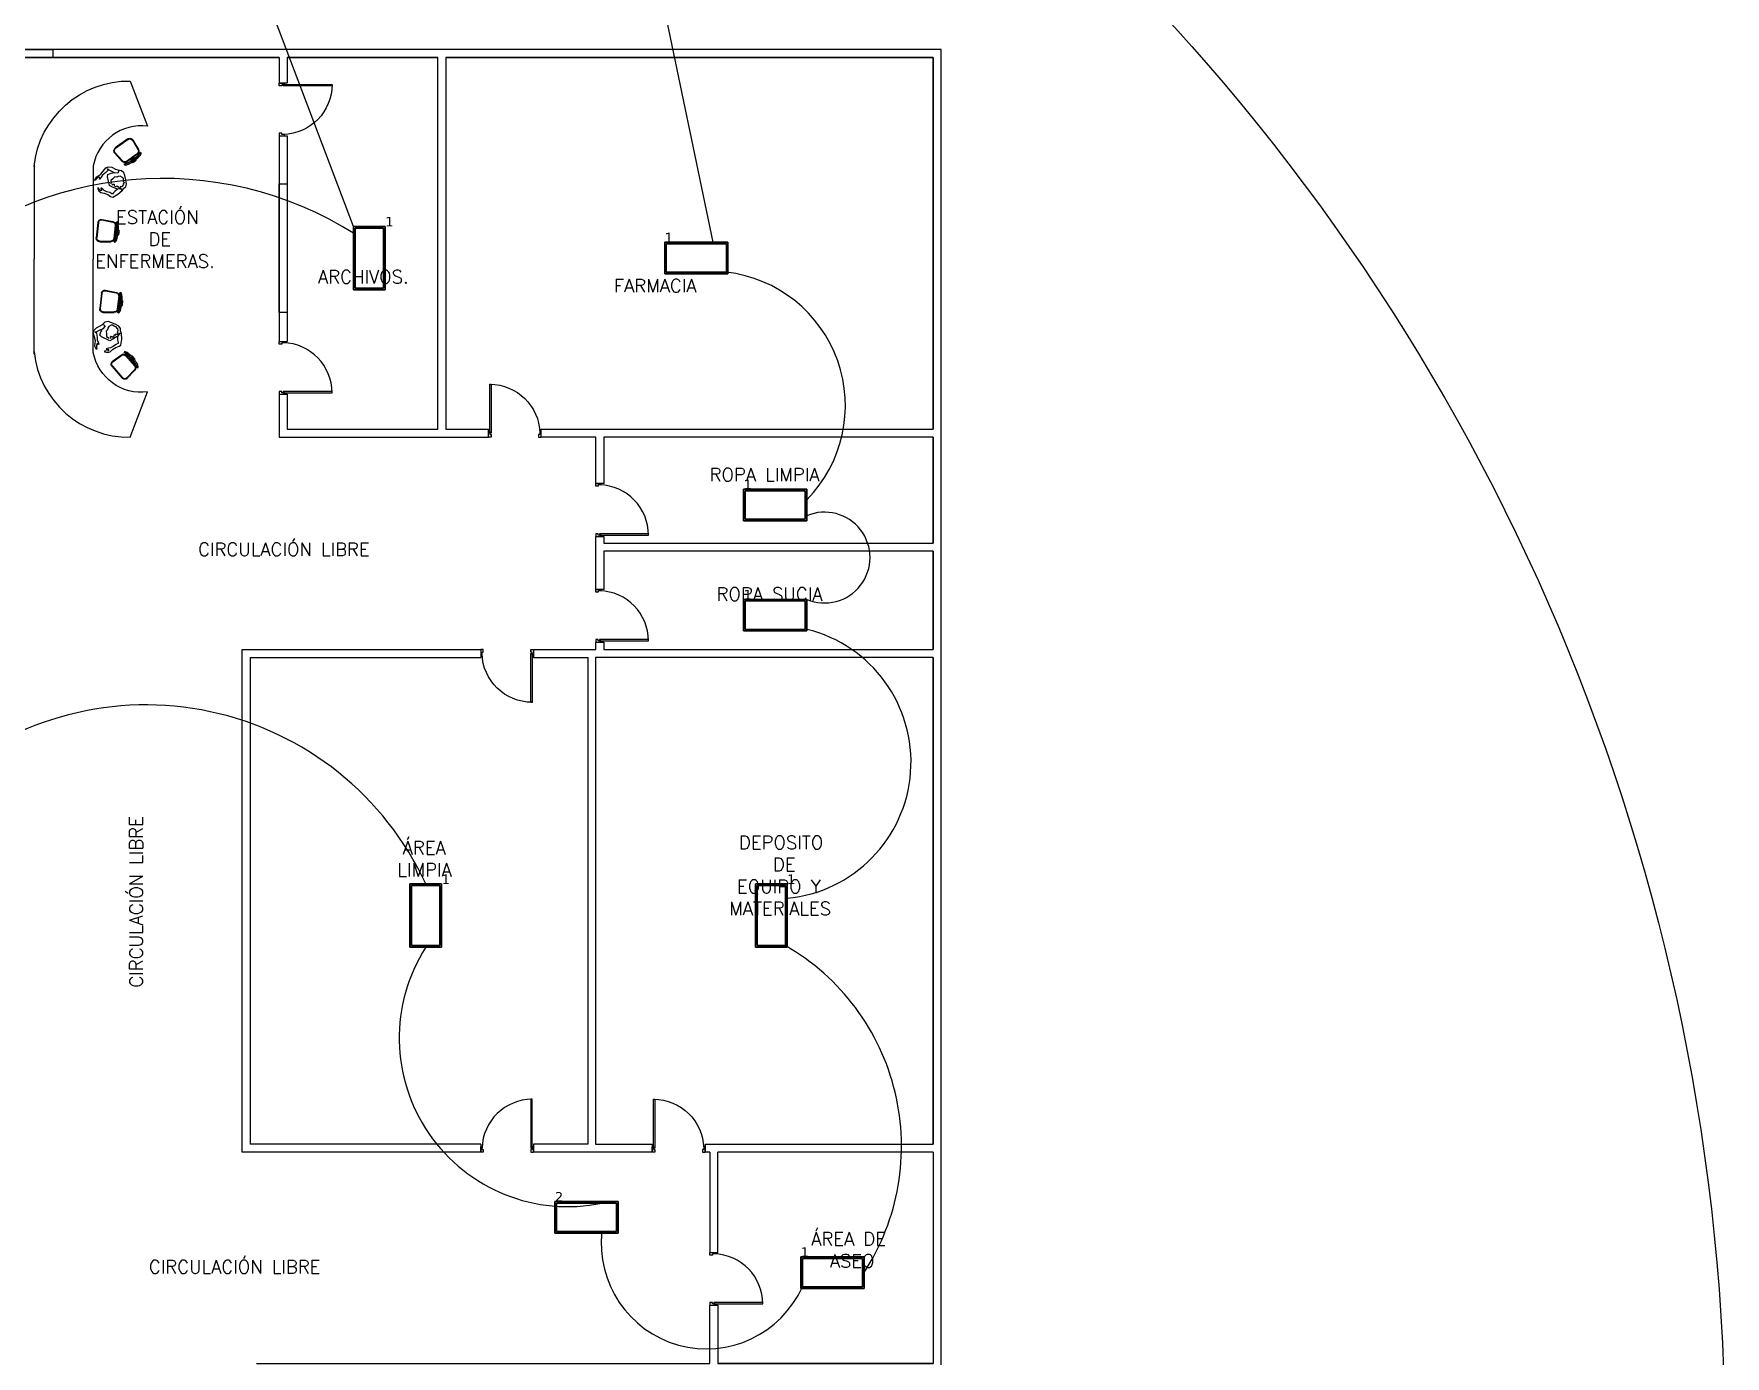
# Model space of a CAD drawing. Header units: metres. Extents: x -24 to 527, y -154 to 95.
# Drawn here: x 76.77 to 108.77, y 31.73 to 56.74 of the extents above; entities that cross this region are included whole.
import ezdxf

# ---------------------------------------------------------------- set-up
doc = ezdxf.new("R2010")
doc.units = ezdxf.units.M
doc.header["$MEASUREMENT"] = 0
for name, color, linetype in [('AN-TEXTO', 3, 'Continuous'), ('AR-MOBILIRIO', 1, 'Continuous'), ('AR-MUROS', 6, 'Continuous'), ('AR-PUERTAS', 2, 'Continuous'), ('AR-VENTANAS', 2, 'Continuous'), ('MOBILIARIO', 42, 'Continuous')]:
    doc.layers.add(name, color=color, linetype=linetype)
doc.styles.add('REGULAR-2.5', font='romans.shx', dxfattribs={"height": 2.5})
doc.styles.add('TableTextStyle', font='')
doc.styles.get('TableTextStyle').set_extended_font_data('VERDANA.TTF')

# ---------------------------------------------------------------- blocks, each defined once
blk = doc.blocks.new('AR-ESTACION DE ENFERMERAS')
at = {"layer": 'AR-MOBILIRIO'}
for p, q in [((-1.792, 3.363), (-1.792, 1.567)), ((-0.584, 2.259), (-0.616, 1.969)), ((-0.575, 2.257), (-0.606, 1.968)), ((-0.508, 2.307), (-0.304, 2.266)), ((-0.506, 2.317), (-0.302, 2.276)), ((-0.258, 2.205), (-0.286, 1.956)), ((-0.248, 2.203), (-0.276, 1.955)), ((-0.234, 2.041), (-0.266, 2.044)), ((-0.235, 2.036), (-0.266, 2.039)), ((-0.253, 2.118), (-0.262, 2.039)), ((-0.229, 2.075), (-0.262, 2.079)), ((-0.226, 2.115), (-0.258, 2.119)), ((-0.226, 2.11), (-0.258, 2.114)), ((-0.248, 2.118), (-0.257, 2.038)), ((-0.243, 2.117), (-0.252, 2.038)), ((-0.238, 2.117), (-0.247, 2.037)), ((-0.233, 2.116), (-0.242, 2.037)), ((-0.228, 2.116), (-0.237, 2.036)), ((-0.551, 1.905), (-0.343, 1.905)), ((-0.551, 1.895), (-0.343, 1.895)), ((-1.792, -0.23), (-1.792, 1.566)), ((-0.44, 0.968), (-0.236, 0.927)), ((-0.438, 0.977), (-0.235, 0.937)), ((-0.517, 0.919), (-0.549, 0.63)), ((-0.507, 0.918), (-0.539, 0.629)), ((-0.191, 0.865), (-0.218, 0.616)), ((-0.181, 0.864), (-0.208, 0.615)), ((-0.167, 0.697), (-0.199, 0.7)), ((-0.166, 0.702), (-0.198, 0.705)), ((-0.185, 0.779), (-0.194, 0.7)), ((-0.161, 0.736), (-0.194, 0.74)), ((-0.158, 0.771), (-0.191, 0.775)), ((-0.158, 0.776), (-0.19, 0.78)), ((-0.18, 0.779), (-0.189, 0.699)), ((-0.175, 0.778), (-0.184, 0.698)), ((-0.17, 0.777), (-0.179, 0.698)), ((-0.165, 0.777), (-0.174, 0.697)), ((-0.16, 0.776), (-0.169, 0.697)), ((-0.483, 0.566), (-0.275, 0.566)), ((-0.483, 0.556), (-0.275, 0.556)), ((-0.307, -0.367), (-0.138, -0.245)), ((-0.301, -0.375), (-0.132, -0.254)), ((-0.056, -0.262), (0.108, -0.451)), ((-0.048, -0.255), (0.115, -0.445)), ((0.032, -0.299), (0.007, -0.32)), ((0.035, -0.302), (0.011, -0.323)), ((0.011, -0.316), (0.063, -0.377)), ((0.015, -0.313), (0.067, -0.374)), ((0.019, -0.31), (0.071, -0.37)), ((0.022, -0.307), (0.075, -0.367)), ((0.026, -0.303), (0.078, -0.364)), ((0.03, -0.3), (0.082, -0.361)), ((-0.317, -0.464), (-0.126, -0.684)), ((-0.31, -0.458), (-0.119, -0.678)), ((-0.035, -0.68), (0.106, -0.527)), ((-0.028, -0.687), (0.113, -0.534)), ((0.059, -0.328), (0.034, -0.35)), ((0.081, -0.355), (0.056, -0.376)), ((0.084, -0.359), (0.06, -0.38))]:
    blk.add_line(p, q, dxfattribs=at)
at = {"layer": 'AR-MOBILIRIO', "linetype": 'ByBlock'}
for p, q in [((-0.539, 0.304), (-0.499, 0.332)), ((-0.453, 0.374), (-0.499, 0.332)), ((-0.499, 0.332), (-0.467, 0.322)), ((-0.467, 0.322), (-0.454, 0.293)), ((-0.39, 0.387), (-0.453, 0.374)), ((-0.34, 0.369), (-0.39, 0.387)), ((-0.261, 0.333), (-0.34, 0.369)), ((-0.186, 0.298), (-0.261, 0.333)), ((-0.672, 0.172), (-0.662, 0.218)), ((-0.652, 0.09), (-0.672, 0.172)), ((-0.662, 0.218), (-0.609, 0.269)), ((-0.632, 0.021), (-0.652, 0.09)), ((-0.642, 0.191), (-0.61, 0.17)), ((-0.637, -0.018), (-0.632, 0.021)), ((-0.612, 0.191), (-0.63, 0.185)), ((-0.559, 0.213), (-0.612, 0.191)), ((-0.61, 0.17), (-0.602, 0.118)), ((-0.609, 0.269), (-0.539, 0.304)), ((-0.602, 0.118), (-0.598, 0.08)), ((-0.598, 0.08), (-0.597, 0.04)), ((-0.597, 0.04), (-0.581, -0.004)), ((-0.494, 0.247), (-0.559, 0.213)), ((-0.546, 0.126), (-0.532, 0.191)), ((-0.515, 0.095), (-0.546, 0.126)), ((-0.532, 0.191), (-0.499, 0.25)), ((-0.361, 0.023), (-0.515, 0.095)), ((-0.454, 0.293), (-0.494, 0.247)), ((-0.405, 0.23), (-0.431, 0.203)), ((-0.431, 0.203), (-0.422, 0.15)), ((-0.422, 0.15), (-0.424, 0.105)), ((-0.424, 0.105), (-0.393, 0.085)), ((-0.399, 0.259), (-0.405, 0.23)), ((-0.378, 0.293), (-0.399, 0.259)), ((-0.393, 0.085), (-0.372, 0.064)), ((-0.336, 0.314), (-0.378, 0.293)), ((-0.315, 0.048), (-0.361, 0.023)), ((-0.345, 0.093), (-0.332, 0.111)), ((-0.342, 0.066), (-0.345, 0.093)), ((-0.308, 0.319), (-0.336, 0.314)), ((-0.332, 0.111), (-0.305, 0.09)), ((-0.218, 0.103), (-0.315, 0.048)), ((-0.279, 0.296), (-0.308, 0.319)), ((-0.305, 0.09), (-0.279, 0.108)), ((-0.259, 0.282), (-0.279, 0.296)), ((-0.279, 0.108), (-0.274, 0.131)), ((-0.274, 0.131), (-0.246, 0.132)), ((-0.232, 0.285), (-0.259, 0.282)), ((-0.246, 0.132), (-0.245, 0.15)), ((-0.245, 0.15), (-0.215, 0.138)), ((-0.224, 0.256), (-0.232, 0.285)), ((-0.21, 0.253), (-0.224, 0.256)), ((-0.221, 0.189), (-0.204, 0.206)), ((-0.202, 0.173), (-0.221, 0.189)), ((-0.215, 0.138), (-0.202, 0.173)), ((-0.177, 0.16), (-0.215, 0.104)), ((-0.215, 0.104), (-0.212, 0.039)), ((-0.212, 0.039), (-0.204, -0.009)), ((-0.204, 0.206), (-0.21, 0.253)), ((-0.159, 0.255), (-0.186, 0.298)), ((-0.14, 0.157), (-0.177, 0.16)), ((-0.156, 0.209), (-0.159, 0.255)), ((-0.138, 0.158), (-0.156, 0.209)), ((-0.151, -0.059), (-0.134, 0.052)), ((-0.134, 0.052), (-0.14, 0.157)), ((-0.641, -0.082), (-0.637, -0.018)), ((-0.61, -0.141), (-0.641, -0.082)), ((-0.605, -0.034), (-0.614, -0.07)), ((-0.614, -0.07), (-0.609, -0.106)), ((-0.605, -0.119), (-0.61, -0.141)), ((-0.609, -0.106), (-0.605, -0.119)), ((-0.591, -0.033), (-0.605, -0.034)), ((-0.571, -0.055), (-0.591, -0.033)), ((-0.581, -0.004), (-0.565, -0.044)), ((-0.565, -0.044), (-0.571, -0.055)), ((-0.44, -0.172), (-0.457, -0.176)), ((-0.457, -0.176), (-0.457, -0.186)), ((-0.457, -0.186), (-0.403, -0.199)), ((-0.397, -0.174), (-0.44, -0.172)), ((-0.386, -0.119), (-0.427, -0.13)), ((-0.427, -0.13), (-0.426, -0.136)), ((-0.426, -0.136), (-0.387, -0.146)), ((-0.403, -0.199), (-0.354, -0.185)), ((-0.38, -0.153), (-0.397, -0.174)), ((-0.387, -0.146), (-0.38, -0.153)), ((-0.347, -0.113), (-0.386, -0.119)), ((-0.354, -0.185), (-0.308, -0.141)), ((-0.297, -0.089), (-0.347, -0.113)), ((-0.308, -0.141), (-0.247, -0.104)), ((-0.252, -0.053), (-0.297, -0.089)), ((-0.208, -0.033), (-0.252, -0.053)), ((-0.247, -0.104), (-0.185, -0.084)), ((-0.2, -0.03), (-0.208, -0.033)), ((-0.204, -0.009), (-0.2, -0.03)), ((-0.185, -0.084), (-0.151, -0.059))]:
    blk.add_line(p, q, dxfattribs=at)
at = {"layer": 'AR-MOBILIRIO'}
for points in [[(-1.792, 3.317, -0.388962), (0.028, 4.934), (0.354, 4.08, 0.39649), (-0.672, 3.332), (-0.671, 1.567)], [(-1.792, -0.184, 0.388962), (0.028, -1.801), (0.354, -0.947, -0.39649), (-0.672, -0.199), (-0.671, 1.566)]]:
    blk.add_lwpolyline(points, format="xyb", dxfattribs=at)
at = {"layer": 'AR-MOBILIRIO', "linetype": 'ByBlock'}
for points in [[(-0.626, 3.064), (-0.648, 3.054), (-0.619, 3.115), (-0.566, 3.15), (-0.531, 3.17), (-0.488, 3.228), (-0.436, 3.294), (-0.393, 3.313), (-0.32, 3.302), (-0.25, 3.267), (-0.204, 3.253), (-0.142, 3.242)], [(-0.204, 3.253), (-0.192, 3.221), (-0.208, 3.193), (-0.268, 3.197), (-0.335, 3.228), (-0.385, 3.257), (-0.4, 3.268), (-0.402, 3.281), (-0.399, 3.243), (-0.436, 3.205), (-0.464, 3.179), (-0.496, 3.154), (-0.521, 3.115), (-0.543, 3.078), (-0.556, 3.076), (-0.55, 3.105), (-0.559, 3.115), (-0.593, 3.101), (-0.619, 3.075), (-0.626, 3.064)], [(-0.216, 2.89), (-0.318, 2.934), (-0.366, 2.956), (-0.401, 3.122), (-0.396, 3.165), (-0.336, 3.194), (-0.269, 3.202)], [(-0.124, 2.86), (-0.094, 2.906), (-0.059, 2.935), (-0.041, 2.983), (-0.058, 3.064), (-0.078, 3.148), (-0.094, 3.199), (-0.142, 3.242)], [(-0.582, 2.911), (-0.591, 2.906), (-0.568, 2.855), (-0.527, 2.824), (-0.464, 2.815), (-0.398, 2.789), (-0.345, 2.751), (-0.304, 2.739), (-0.205, 2.793), (-0.126, 2.861), (-0.145, 2.892), (-0.214, 2.889)], [(-0.214, 2.889), (-0.263, 2.847), (-0.297, 2.812), (-0.311, 2.796), (-0.318, 2.8), (-0.36, 2.823), (-0.417, 2.837), (-0.466, 2.862), (-0.494, 2.89), (-0.527, 2.916), (-0.532, 2.911), (-0.516, 2.874), (-0.518, 2.864), (-0.545, 2.865), (-0.569, 2.9), (-0.582, 2.911)], [(-0.32, 2.966), (-0.301, 2.985), (-0.278, 2.986), (-0.279, 2.951), (-0.248, 2.942), (-0.227, 2.951), (-0.21, 2.93), (-0.194, 2.94), (-0.187, 2.909), (-0.15, 2.92), (-0.149, 2.945), (-0.126, 2.942), (-0.092, 2.975), (-0.098, 2.987), (-0.079, 3.012), (-0.098, 3.031), (-0.099, 3.056), (-0.098, 3.093), (-0.119, 3.112), (-0.162, 3.133), (-0.201, 3.129), (-0.228, 3.116), (-0.265, 3.121), (-0.302, 3.081), (-0.339, 3.055), (-0.336, 3.019), (-0.34, 2.99)]]:
    blk.add_lwpolyline(points, dxfattribs=at)
at = {"layer": 'AR-MOBILIRIO'}
for centre, radius, start, end in [((-0.871, 2.148), 0.646, 336.7176, 10.5405), ((-0.206, 2.055), 0.0305, 272.5051, 304.8395), ((-0.202, 2.089), 0.0305, 42.2784, 74.6625), ((-0.804, 0.809), 0.646, 336.7176, 10.5405), ((-0.138, 0.716), 0.0305, 272.5051, 304.8395), ((-0.134, 0.75), 0.0305, 42.2784, 74.6625), ((-0.431, -0.75), 0.646, 23.8876, 57.7104), ((0.067, -0.299), 0.0305, 89.4483, 121.8325), ((0.089, -0.325), 0.0305, 319.675, 352.0095)]:
    blk.add_arc(centre, radius, start, end, dxfattribs=at)
at = {"layer": 'AR-MOBILIRIO', "extrusion": (0, 0, -1)}
for centre, major_axis, start_param, end_param in [((-0.518, 2.251), (0.0369, 0.0554), 4.232936, 5.879449), ((-0.518, 2.251), (0.0313, 0.0471), 4.232936, 5.879449), ((-0.314, 2.211), (0.0313, 0.0471), 5.879449, 7.375986), ((-0.314, 2.211), (0.0369, 0.0554), 5.879449, 7.375986), ((-0.55, 1.962), (0.0369, 0.0554), 2.568445, 4.232936), ((-0.55, 1.962), (0.0313, 0.0471), 2.568445, 4.232936), ((-0.342, 1.962), (0.0313, 0.0471), 1.092801, 2.568445), ((-0.342, 1.962), (0.0369, 0.0554), 1.092801, 2.568445), ((-0.451, 0.912), (0.0369, 0.0554), 4.232936, 5.879449), ((-0.451, 0.912), (0.0313, 0.0471), 4.232936, 5.879449), ((-0.247, 0.871), (0.0313, 0.0471), 5.879449, 7.375986), ((-0.247, 0.871), (0.0369, 0.0554), 5.879449, 7.375986), ((-0.482, 0.623), (0.0369, 0.0554), 2.568445, 4.232936), ((-0.482, 0.623), (0.0313, 0.0471), 2.568445, 4.232936), ((-0.274, 0.622), (0.0313, 0.0471), 1.092801, 2.568445), ((-0.274, 0.622), (0.0369, 0.0554), 1.092801, 2.568445), ((-0.099, -0.299), (-0.0156, 0.0647), 5.879449, 7.375986), ((-0.099, -0.299), (-0.0132, 0.055), 5.879449, 7.375986), ((-0.267, -0.421), (-0.0156, 0.0647), 4.232936, 5.879449), ((-0.267, -0.421), (-0.0132, 0.055), 4.232936, 5.879449), ((0.065, -0.488), (-0.0132, 0.055), 1.092801, 2.568445), ((0.065, -0.488), (-0.0156, 0.0647), 1.092801, 2.568445), ((-0.076, -0.641), (-0.0156, 0.0647), 2.568445, 4.232936), ((-0.076, -0.641), (-0.0132, 0.055), 2.568445, 4.232936)]:
    blk.add_ellipse(centre, major_axis=major_axis, ratio=1, start_param=start_param, end_param=end_param, dxfattribs=at)
at = {"layer": 'AR-MOBILIRIO'}
for centre, major_axis, start_param, end_param in [((-0.244, 2.078), (0.022, 0.194), 2.867658, 6.556557), ((-0.269, 2.081), (0.022, 0.194), 3.414965, 6.009251), ((-0.176, 0.739), (0.022, 0.194), 2.867658, 6.556557), ((-0.202, 0.741), (0.022, 0.194), 3.414965, 6.009251), ((0.047, -0.338), (-0.128, 0.148), 2.867658, 6.556557), ((0.027, -0.354), (-0.128, 0.148), 3.414965, 6.009251)]:
    blk.add_ellipse(centre, major_axis=major_axis, ratio=0.239226, start_param=start_param, end_param=end_param, dxfattribs=at)
for points in [[(-0.188, 2.03), (-0.185, 2.049), (-0.183, 2.068), (-0.18, 2.095), (-0.18, 2.102), (-0.179, 2.11)], [(-0.121, 0.691), (-0.118, 0.71), (-0.115, 0.729), (-0.113, 0.755), (-0.112, 0.763), (-0.112, 0.771)], [(0.119, -0.329), (0.108, -0.314), (0.095, -0.299), (0.078, -0.28), (0.072, -0.274), (0.067, -0.268)]]:
    blk.add_open_spline(points, degree=3, knots=[4.503628, 4.503628, 4.503628, 4.503628, 4.7924379, 4.7924379, 4.9095358, 4.9095358, 4.9095358, 4.9095358], dxfattribs=at)
at = {"layer": 'MOBILIARIO', "linetype": 'ByBlock'}
blk.add_line((-0.63, 0.185), (-0.642, 0.191), dxfattribs=at)
blk = doc.blocks.new('AR-ESTACION DE ENFERMERAS 1')
at = {"layer": 'AR-MOBILIRIO'}
for p, q in [((0.413, 4.588), (0.176, 4.418)), ((0.419, 4.58), (0.182, 4.41)), ((0.5, 4.563), (0.606, 4.384)), ((0.508, 4.568), (0.614, 4.389)), ((0.165, 4.32), (0.304, 4.165)), ((0.172, 4.327), (0.311, 4.172)), ((0.59, 4.309), (0.387, 4.163)), ((0.596, 4.301), (0.393, 4.155)), ((0.481, 4.179), (0.462, 4.205)), ((0.53, 4.247), (0.465, 4.201)), ((0.485, 4.181), (0.466, 4.208)), ((0.533, 4.243), (0.468, 4.197)), ((0.536, 4.239), (0.471, 4.193)), ((0.539, 4.235), (0.474, 4.189)), ((0.542, 4.231), (0.477, 4.185)), ((0.545, 4.227), (0.479, 4.18)), ((0.514, 4.201), (0.494, 4.228)), ((0.542, 4.222), (0.523, 4.248)), ((0.546, 4.225), (0.527, 4.251))]:
    blk.add_line(p, q, dxfattribs=at)
for centre, radius, start, end in [((0.139, 4.727), 0.646, 288.6156, 322.4385), ((0.542, 4.19), 0.0305, 354.1764, 26.5605), ((0.514, 4.17), 0.0305, 224.4031, 256.7375)]:
    blk.add_arc(centre, radius, start, end, dxfattribs=at)
at = {"layer": 'AR-MOBILIRIO', "extrusion": (0, 0, -1)}
for centre, major_axis, start_param, end_param in [((0.452, 4.534), (0.0659, 0.0096), 4.232936, 5.879449), ((0.452, 4.534), (0.056, 0.0081), 4.232936, 5.879449), ((0.215, 4.364), (0.0659, 0.0096), 2.568445, 4.232936), ((0.215, 4.364), (0.056, 0.0081), 2.568445, 4.232936), ((0.354, 4.209), (0.0659, 0.0096), 1.092801, 2.568445), ((0.354, 4.209), (0.056, 0.0081), 1.092801, 2.568445), ((0.557, 4.355), (0.056, 0.0081), 5.879449, 7.375986), ((0.557, 4.355), (0.0659, 0.0096), 5.879449, 7.375986)]:
    blk.add_ellipse(centre, major_axis=major_axis, ratio=1, start_param=start_param, end_param=end_param, dxfattribs=at)
at = {"layer": 'AR-MOBILIRIO'}
for centre, start_param, end_param in [((0.506, 4.214), 2.867658, 6.556557), ((0.491, 4.234), 3.414965, 6.009251)]:
    blk.add_ellipse(centre, major_axis=(0.159, 0.113), ratio=0.239226, start_param=start_param, end_param=end_param, dxfattribs=at)
blk.add_open_spline([(0.507, 4.141), (0.523, 4.151), (0.539, 4.162), (0.561, 4.178), (0.567, 4.182), (0.573, 4.187)], degree=3, knots=[4.503628, 4.503628, 4.503628, 4.503628, 4.7924379, 4.7924379, 4.9095358, 4.9095358, 4.9095358, 4.9095358], dxfattribs=at)
at = {"layer": 'AR-MOBILIRIO', "color": 1}
blk.add_blockref('AR-ESTACION DE ENFERMERAS', (0.431, 0.75), dxfattribs=at)
blk = doc.blocks.new('AR-PUERTA 1')
at = {"layer": 'AR-PUERTAS', "linetype": 'Continuous'}
for points in [[(0.954, 0.033), (0.954, 0.958), (0.929, 0.958), (0.929, 0.033)], [(0.004, 0.058), (0.004, 0.008), (0.029, 0.008), (0.029, -0.042), (-0.021, -0.042), (-0.021, 0.058)], [(0.929, 0.008), (0.929, -0.042), (0.979, -0.042), (0.979, 0.058), (0.954, 0.058), (0.954, 0.008)]]:
    blk.add_lwpolyline(points, close=True, dxfattribs=at)
blk.add_arc((0.954, 0.008), 0.949, 89.9989, 178.4932, dxfattribs=at)

msp = doc.modelspace()

# ---------------------------------------------------------------- linework, layer by layer
at = {"layer": 'AR-MUROS'}
msp.add_line((80.867, 44.947), (80.867, 35.74), dxfattribs=at)
for points in [[(93.94, 16.816), (93.94, 56.447), (0, 56.447), (0, 52.137)], [(81.418, 56.297), (61.75, 56.297), (78.918, 56.297), (80.618, 56.297), (81.418, 56.297), (81.418, 55.812)], [(81.568, 56.297), (84.418, 56.297)], [(81.568, 49.925), (81.568, 49.264), (84.418, 49.264), (84.418, 56.297), (81.568, 56.297), (81.568, 55.812)], [(84.568, 56.297), (93.79, 56.297), (93.79, 49.264)], [(86.375, 49.264), (93.79, 49.264), (93.79, 51.647), (93.79, 56.297), (84.568, 56.297), (84.568, 49.264)], [(81.418, 55.812), (81.568, 55.812)], [(81.418, 54.812), (81.418, 50.925)], [(81.418, 54.812), (81.568, 54.812)], [(81.568, 54.812), (81.568, 50.925)], [(81.418, 50.925), (81.568, 50.925)], [(81.418, 49.925), (81.418, 49.112)], [(81.418, 49.925), (81.568, 49.925)], [(81.418, 49.112), (84.568, 49.114)], [(84.568, 49.264), (85.375, 49.264)], [(84.568, 49.114), (85.375, 49.114)], [(85.375, 49.114), (85.375, 49.264)], [(86.228, 45.097), (87.405, 45.097), (87.405, 45.233), (87.555, 45.233), (87.555, 45.097), (89.474, 45.097), (93.79, 45.097), (93.79, 46.955), (87.555, 46.955), (87.555, 46.233), (87.405, 46.233), (87.405, 47.236), (87.555, 47.236), (87.555, 47.105), (93.79, 47.105), (93.79, 49.114), (87.555, 49.114), (87.555, 48.236), (87.405, 48.236), (87.405, 49.114), (86.375, 49.114)], [(86.375, 49.114), (86.375, 49.264)], [(93.79, 49.114), (93.79, 47.105)], [(93.79, 46.955), (93.79, 45.097)], [(85.228, 35.59), (80.717, 35.59), (80.717, 45.097), (85.228, 45.097)], [(80.867, 44.947), (85.228, 44.947)], [(85.228, 45.097), (85.228, 44.947)], [(86.228, 45.097), (86.228, 44.947)], [(86.228, 44.947), (87.253, 44.947), (87.253, 35.74), (86.228, 35.74)], [(93.79, 35.74), (93.79, 44.947), (88.474, 44.947), (87.403, 44.947), (87.403, 35.74), (88.474, 35.74)], [(93.79, 44.947), (93.79, 35.74)], [(85.228, 35.74), (80.867, 35.74)], [(85.228, 35.74), (85.228, 35.59)], [(86.228, 35.74), (86.228, 35.59)], [(88.474, 35.59), (86.228, 35.59)], [(88.474, 35.74), (88.474, 35.59)], [(89.474, 35.74), (93.79, 35.74)], [(89.474, 35.74), (89.474, 35.59)], [(89.566, 35.59), (89.474, 35.59)], [(89.566, 35.59), (89.566, 33.693), (89.716, 33.693), (89.716, 35.59)], [(93.79, 35.59), (89.716, 35.59)], [(93.79, 35.59), (93.79, 31.59)], [(93.79, 35.59), (93.79, 31.59)], [(80.989, 31.59), (89.566, 31.59), (89.566, 32.693), (89.716, 32.693), (89.716, 31.59), (93.79, 31.59), (89.716, 31.59)]]:
    msp.add_lwpolyline(points, dxfattribs=at)
at = {"layer": 'AR-PUERTAS'}
for p, q in [((82.825, 53.099), (79.899, 60.811)), ((89.626, 52.799), (88.136, 59.972))]:
    msp.add_line(p, q, dxfattribs=at)
msp.add_circle((68.692, 29.912), 40.081, dxfattribs=at)
for centre, radius, start, end in [((79.214, 47.197), 6.809, 57.6809, 132.325), ((89.588, 49.709), 2.54, 315.5414, 83.455), ((91.735, 46.836), 0.859, 247.0922, 112.9078), ((90.784, 42.966), 2.586, 275.3466, 76.2017), ((78.896, 38.22), 5.829, 24.7619, 131.1456), ((86.876, 37.748), 3.189, 147.4114, 281.6901), ((88.81, 35.699), 4.38, 326.954, 60.0786), ((89.5, 33.861), 1.991, 173.4672, 335.6867)]:
    msp.add_arc(centre, radius, start, end, dxfattribs=at)
at = {"layer": 'AR-VENTANAS'}
for points in [[(69.515, 56.447), (77.134, 56.447), (77.134, 56.297), (69.515, 56.297)], [(81.418, 53.906), (81.568, 53.906), (81.568, 51.474), (81.418, 51.474)]]:
    msp.add_lwpolyline(points, close=True, dxfattribs=at)
at = {"layer": 'Defpoints'}
for points in [[(82.825, 53.099, 0), (82.825, 51.902, 0)], [(82.825, 51.902, 0), (82.825, 53.099, 0)], [(82.825, 53.099, 0), (82.825, 53.099, 0)], [(83.422, 53.099, 0), (82.825, 53.099, 0)], [(82.825, 53.099, 0), (82.825, 53.099, 0)], [(82.825, 53.099, 0), (83.422, 53.099, 0)], [(82.825, 53.099, 0), (83.422, 53.099, 0)], [(82.825, 51.902, 0), (82.825, 53.099, 0)], [(83.422, 53.099, 0), (82.825, 53.099, 0)], [(82.825, 53.099, 0), (82.825, 51.902, 0)], [(82.855, 53.069, 0), (82.855, 51.932, 0)], [(83.392, 53.069, 0), (82.855, 53.069, 0)], [(82.855, 51.932, 0), (82.855, 53.069, 0)], [(82.855, 53.069, 0), (83.392, 53.069, 0)], [(83.392, 51.932, 0), (83.392, 53.069, 0)], [(83.392, 53.069, 0), (83.392, 51.932, 0)], [(83.422, 51.902, 0), (83.422, 53.099, 0)], [(83.422, 53.099, 0), (83.422, 53.099, 0)], [(83.422, 53.099, 0), (83.422, 51.902, 0)], [(83.422, 53.099, 0), (83.422, 53.099, 0)], [(83.422, 53.099, 0), (83.422, 51.902, 0)], [(83.422, 51.902, 0), (83.422, 53.099, 0)], [(89.907, 52.799, 0), (88.71, 52.799, 0)], [(88.71, 52.799, 0), (88.71, 52.799, 0)], [(88.71, 52.799, 0), (89.907, 52.799, 0)], [(88.71, 52.799, 0), (88.71, 52.202, 0)], [(88.71, 52.202, 0), (88.71, 52.799, 0)], [(88.71, 52.799, 0), (88.71, 52.799, 0)], [(88.71, 52.202, 0), (88.71, 52.799, 0)], [(88.71, 52.799, 0), (89.907, 52.799, 0)], [(88.71, 52.799, 0), (88.71, 52.202, 0)], [(89.907, 52.799, 0), (88.71, 52.799, 0)], [(89.907, 52.799, 0), (89.907, 52.799, 0)], [(89.907, 52.202, 0), (89.907, 52.799, 0)], [(89.907, 52.799, 0), (89.907, 52.799, 0)], [(89.907, 52.799, 0), (89.907, 52.202, 0)], [(89.907, 52.799, 0), (89.907, 52.202, 0)], [(89.907, 52.202, 0), (89.907, 52.799, 0)], [(89.877, 52.769, 0), (88.74, 52.769, 0)], [(88.74, 52.769, 0), (88.74, 52.232, 0)], [(88.74, 52.769, 0), (89.877, 52.769, 0)], [(88.74, 52.232, 0), (88.74, 52.769, 0)], [(89.877, 52.232, 0), (89.877, 52.769, 0)], [(89.877, 52.769, 0), (89.877, 52.232, 0)], [(88.71, 52.202, 0), (88.71, 52.202, 0)], [(88.71, 52.202, 0), (89.907, 52.202, 0)], [(89.907, 52.202, 0), (88.71, 52.202, 0)], [(88.71, 52.202, 0), (88.71, 52.202, 0)], [(89.907, 52.202, 0), (88.71, 52.202, 0)], [(88.71, 52.202, 0), (89.907, 52.202, 0)], [(88.74, 52.232, 0), (89.877, 52.232, 0)], [(89.877, 52.232, 0), (88.74, 52.232, 0)], [(89.907, 52.202, 0), (89.907, 52.202, 0)], [(89.907, 52.202, 0), (89.907, 52.202, 0)], [(82.825, 51.902, 0), (82.825, 51.902, 0)], [(82.825, 51.902, 0), (83.422, 51.902, 0)], [(83.422, 51.902, 0), (82.825, 51.902, 0)], [(82.825, 51.902, 0), (82.825, 51.902, 0)], [(83.422, 51.902, 0), (82.825, 51.902, 0)], [(82.825, 51.902, 0), (83.422, 51.902, 0)], [(82.855, 51.932, 0), (83.392, 51.932, 0)], [(83.392, 51.932, 0), (82.855, 51.932, 0)], [(83.422, 51.902, 0), (83.422, 51.902, 0)], [(83.422, 51.902, 0), (83.422, 51.902, 0)], [(91.4, 48.128, 0), (90.203, 48.128, 0)], [(90.203, 48.128, 0), (90.203, 48.128, 0)], [(90.203, 48.128, 0), (91.4, 48.128, 0)], [(90.203, 48.128, 0), (90.203, 47.531, 0)], [(90.203, 47.531, 0), (90.203, 48.128, 0)], [(90.203, 48.128, 0), (90.203, 48.128, 0)], [(90.203, 47.531, 0), (90.203, 48.128, 0)], [(90.203, 48.128, 0), (91.4, 48.128, 0)], [(90.203, 48.128, 0), (90.203, 47.531, 0)], [(91.4, 48.128, 0), (90.203, 48.128, 0)], [(91.37, 48.098, 0), (90.233, 48.098, 0)], [(90.233, 48.098, 0), (90.233, 47.561, 0)], [(90.233, 48.098, 0), (91.37, 48.098, 0)], [(90.233, 47.561, 0), (90.233, 48.098, 0)], [(91.37, 47.561, 0), (91.37, 48.098, 0)], [(91.37, 48.098, 0), (91.37, 47.561, 0)], [(91.4, 48.128, 0), (91.4, 48.128, 0)], [(91.4, 47.531, 0), (91.4, 48.128, 0)], [(91.4, 48.128, 0), (91.4, 48.128, 0)], [(91.4, 48.128, 0), (91.4, 47.531, 0)], [(91.4, 48.128, 0), (91.4, 47.531, 0)], [(91.4, 47.531, 0), (91.4, 48.128, 0)], [(90.203, 47.531, 0), (90.203, 47.531, 0)], [(90.203, 47.531, 0), (91.4, 47.531, 0)], [(91.4, 47.531, 0), (90.203, 47.531, 0)], [(90.203, 47.531, 0), (90.203, 47.531, 0)], [(91.4, 47.531, 0), (90.203, 47.531, 0)], [(90.203, 47.531, 0), (91.4, 47.531, 0)], [(90.233, 47.561, 0), (91.37, 47.561, 0)], [(91.37, 47.561, 0), (90.233, 47.561, 0)], [(91.4, 47.531, 0), (91.4, 47.531, 0)], [(91.4, 47.531, 0), (91.4, 47.531, 0)], [(91.4, 46.045, 0), (90.203, 46.045, 0)], [(90.203, 46.045, 0), (90.203, 46.045, 0)], [(90.203, 46.045, 0), (91.4, 46.045, 0)], [(90.203, 46.045, 0), (90.203, 45.448, 0)], [(90.203, 45.448, 0), (90.203, 46.045, 0)], [(90.203, 46.045, 0), (90.203, 46.045, 0)], [(90.203, 45.448, 0), (90.203, 46.045, 0)], [(90.203, 46.045, 0), (91.4, 46.045, 0)], [(90.203, 46.045, 0), (90.203, 45.448, 0)], [(91.4, 46.045, 0), (90.203, 46.045, 0)], [(91.37, 46.015, 0), (90.233, 46.015, 0)], [(90.233, 46.015, 0), (90.233, 45.478, 0)], [(90.233, 46.015, 0), (91.37, 46.015, 0)], [(90.233, 45.478, 0), (90.233, 46.015, 0)], [(91.37, 45.478, 0), (91.37, 46.015, 0)], [(91.37, 46.015, 0), (91.37, 45.478, 0)], [(91.4, 46.045, 0), (91.4, 46.045, 0)], [(91.4, 45.448, 0), (91.4, 46.045, 0)], [(91.4, 46.045, 0), (91.4, 46.045, 0)], [(91.4, 46.045, 0), (91.4, 45.448, 0)], [(91.4, 46.045, 0), (91.4, 45.448, 0)], [(91.4, 45.448, 0), (91.4, 46.045, 0)], [(90.203, 45.448, 0), (90.203, 45.448, 0)], [(90.203, 45.448, 0), (91.4, 45.448, 0)], [(91.4, 45.448, 0), (90.203, 45.448, 0)], [(90.203, 45.448, 0), (90.203, 45.448, 0)], [(91.4, 45.448, 0), (90.203, 45.448, 0)], [(90.203, 45.448, 0), (91.4, 45.448, 0)], [(90.233, 45.478, 0), (91.37, 45.478, 0)], [(91.37, 45.478, 0), (90.233, 45.478, 0)], [(91.4, 45.448, 0), (91.4, 45.448, 0)], [(91.4, 45.448, 0), (91.4, 45.448, 0)], [(83.891, 40.662, 0), (83.891, 39.465, 0)], [(83.891, 39.465, 0), (83.891, 40.662, 0)], [(83.891, 40.662, 0), (83.891, 40.662, 0)], [(84.488, 40.662, 0), (83.891, 40.662, 0)], [(83.891, 40.662, 0), (83.891, 40.662, 0)], [(83.891, 40.662, 0), (84.488, 40.662, 0)], [(83.891, 40.662, 0), (84.488, 40.662, 0)], [(83.891, 39.465, 0), (83.891, 40.662, 0)], [(84.488, 40.662, 0), (83.891, 40.662, 0)], [(83.891, 40.662, 0), (83.891, 39.465, 0)], [(84.488, 39.465, 0), (84.488, 40.662, 0)], [(84.488, 40.662, 0), (84.488, 40.662, 0)], [(84.488, 40.662, 0), (84.488, 39.465, 0)], [(84.488, 40.662, 0), (84.488, 40.662, 0)], [(84.488, 40.662, 0), (84.488, 39.465, 0)], [(84.488, 39.465, 0), (84.488, 40.662, 0)], [(90.428, 40.662, 0), (90.428, 39.465, 0)], [(90.428, 39.465, 0), (90.428, 40.662, 0)], [(90.428, 40.662, 0), (90.428, 40.662, 0)], [(91.025, 40.662, 0), (90.428, 40.662, 0)], [(90.428, 40.662, 0), (90.428, 40.662, 0)], [(90.428, 40.662, 0), (91.025, 40.662, 0)], [(90.428, 40.662, 0), (91.025, 40.662, 0)], [(90.428, 39.465, 0), (90.428, 40.662, 0)], [(91.025, 40.662, 0), (90.428, 40.662, 0)], [(90.428, 40.662, 0), (90.428, 39.465, 0)], [(91.025, 39.465, 0), (91.025, 40.662, 0)], [(91.025, 40.662, 0), (91.025, 40.662, 0)], [(91.025, 40.662, 0), (91.025, 39.465, 0)], [(91.025, 40.662, 0), (91.025, 40.662, 0)], [(91.025, 40.662, 0), (91.025, 39.465, 0)], [(91.025, 39.465, 0), (91.025, 40.662, 0)], [(83.921, 40.632, 0), (83.921, 39.495, 0)], [(84.458, 40.632, 0), (83.921, 40.632, 0)], [(83.921, 39.495, 0), (83.921, 40.632, 0)], [(83.921, 40.632, 0), (84.458, 40.632, 0)], [(84.458, 39.495, 0), (84.458, 40.632, 0)], [(84.458, 40.632, 0), (84.458, 39.495, 0)], [(90.458, 40.632, 0), (90.458, 39.495, 0)], [(90.995, 40.632, 0), (90.458, 40.632, 0)], [(90.458, 39.495, 0), (90.458, 40.632, 0)], [(90.458, 40.632, 0), (90.995, 40.632, 0)], [(90.995, 39.495, 0), (90.995, 40.632, 0)], [(90.995, 40.632, 0), (90.995, 39.495, 0)], [(83.891, 39.465, 0), (83.891, 39.465, 0)], [(83.891, 39.465, 0), (84.488, 39.465, 0)], [(84.488, 39.465, 0), (83.891, 39.465, 0)], [(83.891, 39.465, 0), (83.891, 39.465, 0)], [(84.488, 39.465, 0), (83.891, 39.465, 0)], [(83.891, 39.465, 0), (84.488, 39.465, 0)], [(83.921, 39.495, 0), (84.458, 39.495, 0)], [(84.458, 39.495, 0), (83.921, 39.495, 0)], [(84.488, 39.465, 0), (84.488, 39.465, 0)], [(84.488, 39.465, 0), (84.488, 39.465, 0)], [(90.428, 39.465, 0), (90.428, 39.465, 0)], [(90.428, 39.465, 0), (91.025, 39.465, 0)], [(91.025, 39.465, 0), (90.428, 39.465, 0)], [(90.428, 39.465, 0), (90.428, 39.465, 0)], [(91.025, 39.465, 0), (90.428, 39.465, 0)], [(90.428, 39.465, 0), (91.025, 39.465, 0)], [(90.458, 39.495, 0), (90.995, 39.495, 0)], [(90.995, 39.495, 0), (90.458, 39.495, 0)], [(91.025, 39.465, 0), (91.025, 39.465, 0)], [(91.025, 39.465, 0), (91.025, 39.465, 0)], [(87.829, 34.655, 0), (86.632, 34.655, 0)], [(86.632, 34.655, 0), (86.632, 34.655, 0)], [(86.632, 34.655, 0), (87.829, 34.655, 0)], [(86.632, 34.655, 0), (86.632, 34.058, 0)], [(86.632, 34.058, 0), (86.632, 34.655, 0)], [(86.632, 34.655, 0), (86.632, 34.655, 0)], [(86.632, 34.058, 0), (86.632, 34.655, 0)], [(86.632, 34.655, 0), (87.829, 34.655, 0)], [(86.632, 34.655, 0), (86.632, 34.058, 0)], [(87.829, 34.655, 0), (86.632, 34.655, 0)], [(87.799, 34.625, 0), (86.662, 34.625, 0)], [(86.662, 34.625, 0), (86.662, 34.088, 0)], [(86.662, 34.625, 0), (87.799, 34.625, 0)], [(86.662, 34.088, 0), (86.662, 34.625, 0)], [(87.799, 34.088, 0), (87.799, 34.625, 0)], [(87.799, 34.625, 0), (87.799, 34.088, 0)], [(87.829, 34.655, 0), (87.829, 34.655, 0)], [(87.829, 34.058, 0), (87.829, 34.655, 0)], [(87.829, 34.655, 0), (87.829, 34.655, 0)], [(87.829, 34.655, 0), (87.829, 34.058, 0)], [(87.829, 34.655, 0), (87.829, 34.058, 0)], [(87.829, 34.058, 0), (87.829, 34.655, 0)], [(86.632, 34.058, 0), (86.632, 34.058, 0)], [(86.632, 34.058, 0), (87.829, 34.058, 0)], [(87.829, 34.058, 0), (86.632, 34.058, 0)], [(86.632, 34.058, 0), (86.632, 34.058, 0)], [(87.829, 34.058, 0), (86.632, 34.058, 0)], [(86.632, 34.058, 0), (87.829, 34.058, 0)], [(86.662, 34.088, 0), (87.799, 34.088, 0)], [(87.799, 34.088, 0), (86.662, 34.088, 0)], [(87.829, 34.058, 0), (87.829, 34.058, 0)], [(87.829, 34.058, 0), (87.829, 34.058, 0)], [(92.481, 33.609, 0), (91.284, 33.609, 0)], [(91.284, 33.609, 0), (91.284, 33.609, 0)], [(91.284, 33.609, 0), (92.481, 33.609, 0)], [(91.284, 33.609, 0), (91.284, 33.012, 0)], [(91.284, 33.012, 0), (91.284, 33.609, 0)], [(91.284, 33.609, 0), (91.284, 33.609, 0)], [(91.284, 33.012, 0), (91.284, 33.609, 0)], [(91.284, 33.609, 0), (92.481, 33.609, 0)], [(91.284, 33.609, 0), (91.284, 33.012, 0)], [(92.481, 33.609, 0), (91.284, 33.609, 0)], [(92.481, 33.609, 0), (92.481, 33.609, 0)], [(92.481, 33.012, 0), (92.481, 33.609, 0)], [(92.481, 33.609, 0), (92.481, 33.609, 0)], [(92.481, 33.609, 0), (92.481, 33.012, 0)], [(92.481, 33.609, 0), (92.481, 33.012, 0)], [(92.481, 33.012, 0), (92.481, 33.609, 0)], [(92.451, 33.579, 0), (91.314, 33.579, 0)], [(91.314, 33.579, 0), (91.314, 33.042, 0)], [(91.314, 33.579, 0), (92.451, 33.579, 0)], [(91.314, 33.042, 0), (91.314, 33.579, 0)], [(92.451, 33.042, 0), (92.451, 33.579, 0)], [(92.451, 33.579, 0), (92.451, 33.042, 0)], [(91.284, 33.012, 0), (91.284, 33.012, 0)], [(91.284, 33.012, 0), (92.481, 33.012, 0)], [(92.481, 33.012, 0), (91.284, 33.012, 0)], [(91.284, 33.012, 0), (91.284, 33.012, 0)], [(92.481, 33.012, 0), (91.284, 33.012, 0)], [(91.284, 33.012, 0), (92.481, 33.012, 0)], [(91.314, 33.042, 0), (92.451, 33.042, 0)], [(92.451, 33.042, 0), (91.314, 33.042, 0)], [(92.481, 33.012, 0), (92.481, 33.012, 0)], [(92.481, 33.012, 0), (92.481, 33.012, 0)]]:
    msp.add_polyline3d(points, dxfattribs=at)

# ---------------------------------------------------------------- block references
at = {"layer": 'AR-MOBILIRIO'}
msp.add_blockref('AR-ESTACION DE ENFERMERAS 1', (78.14, 50.165), dxfattribs=at)
at = {"layer": 'AR-MUROS', "xscale": -1}
for p, rotation in [((81.46, 54.832), 270), ((85.249, 45.055), 180)]:
    msp.add_blockref('AR-PUERTA 1', p, dxfattribs=dict(at, rotation=rotation))
at = {"layer": 'AR-MUROS', "rotation": 270}
for p in [(81.46, 50.904), (87.446, 48.215), (87.446, 46.213), (89.608, 33.672)]:
    msp.add_blockref('AR-PUERTA 1', p, dxfattribs=at)
at = {"layer": 'AR-MUROS', "xscale": -1}
for p in [(86.354, 49.156), (89.453, 35.632)]:
    msp.add_blockref('AR-PUERTA 1', p, dxfattribs=at)
at = {"layer": 'AR-MUROS'}
msp.add_blockref('AR-PUERTA 1', (85.249, 35.632), dxfattribs=at)

# ---------------------------------------------------------------- texts
at = {"layer": 'AN-TEXTO', "char_height": 0.25, "attachment_point": 1, "style": 'REGULAR-2.5'}
for s, width, heights, insert in [('\\pi-0.15357;ESTACIÓN\\P\\pi0.45953;DE\\P\\pi-0.54643;ENFERMERAS.', 1.32382, [1.175], (78.483, 53.4)), ('\\pi-0.26071;ARCHIVOS.', 1.32382, [1.175], (82.411, 52.272)), ('\\pi-0.17738;FARMACIA', 1.32382, [1.175], (87.925, 52.103)), ('\\pi0.06514;ROPA LIMPIA', 2.4398, [0.294], (89.495, 48.529)), ('\\pi1.09558;CIRCULACIÓN LIBRE ', 5.7864, [0.31], (78.786, 47.116)), ('\\pi0.10681;ROPA SUCIA', 2.4398, [0.294], (89.584, 46.27)), ('\\pi0.85561;ÁREA\\P\\pi0.75442;LIMPIA', 2.59218, [1.675], (82.897, 41.472)), ('\\pi0.45085;DEPOSITO\\P\\pi1.09371;DE\\P\\pi0.41514;EQUIPO Y\\P\\pi0.26633;MATERIALES', 2.59218, [1.675], (89.663, 41.573)), ('\\pi0.1694;ÁREA DE\\P\\pi0.52059;ASEO', 1.93404, [0.853], (91.312, 34.073)), ('\\pi1.09558;CIRCULACIÓN LIBRE ', 5.7864, [0.31], (77.855, 33.546))]:
    msp.add_mtext_dynamic_manual_height_columns(s, width=width, gutter_width=1.25, heights=heights, dxfattribs=dict(at, insert=insert))
at = {"layer": 'AN-TEXTO', "insert": (78.585, 37.606), "char_height": 0.25, "attachment_point": 1, "rotation": 90, "style": 'REGULAR-2.5'}
msp.add_mtext_dynamic_manual_height_columns('\\pi1.09558;CIRCULACIÓN LIBRE ', width=5.7864, gutter_width=1.25, heights=[0.31], dxfattribs=at)
at = {"layer": 'Defpoints', "style": 'TableTextStyle'}
for s, p in [('1', (83.422, 53.099)), ('1', (88.71, 52.799)), ('1', (90.203, 48.128)), ('1', (90.203, 46.045)), ('1', (84.488, 40.662)), ('1', (91.025, 40.662)), ('2', (86.632, 34.655)), ('1', (91.284, 33.609))]:
    msp.add_text(s, height=0.18, dxfattribs=at).set_placement(p)

doc.saveas('drawing.dxf')
